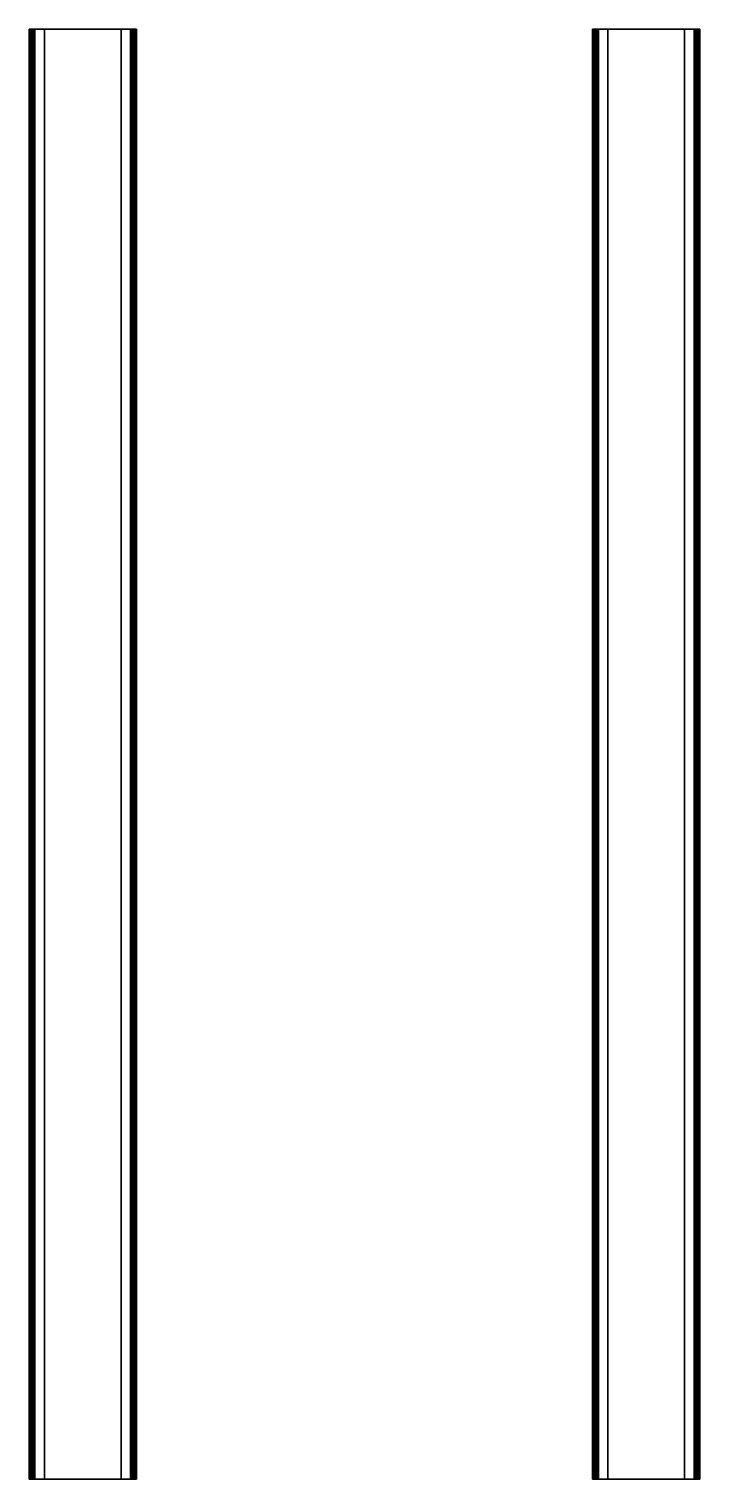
# Model space of a CAD drawing. Extents: x 0 to 192, y -414 to 0.
import ezdxf

# ---------------------------------------------------------------- set-up
doc = ezdxf.new("R2010")
doc.units = 0
doc.header["$MEASUREMENT"] = 0
doc.layers.add('ACESSORIOS', color=252, linetype='CONTINUOUS')

msp = doc.modelspace()

# ---------------------------------------------------------------- linework, layer by layer
at = {"layer": 'ACESSORIOS'}
for points in [[(1, 0, -1.7), (0, 0, -1.7), (0, 0, -16.1), (1, 0, -16.1)], [(0, 0, -1.7), (0, -414, -1.7), (0, -414, -16.1), (0, 0, -16.1)], [(1, 0, -1.7), (1, -414, -1.7), (1, -414, -16.1), (1, 0, -16.1)], [(1.7, 0), (29, 0), (29, 0, -1), (1.7, 0, -1)], [(1.7, 0, -16.8), (1.7, 0, -17.8), (4.4, 0, -17.8), (4.4, 0, -16.8)], [(29, 0), (29, -414), (1.7, -414), (1.7, 0)], [(29, 0, -1), (29, -414, -1), (1.7, -414, -1), (1.7, 0, -1)], [(4.4, 0, -16.8), (4.4, -414, -16.8), (1.7, -414, -16.8), (1.7, 0, -16.8)], [(4.4, 0, -17.8), (4.4, -414, -17.8), (1.7, -414, -17.8), (1.7, 0, -17.8)], [(4.4, 0, -17.8), (4.4, 0, -16.8), (4.4, -414, -16.8), (4.4, -414, -17.8)], [(29, 0, -20.6), (29, 0, -21.6), (26.3, 0, -21.6), (26.3, 0, -20.6)], [(29, 0, -20.6), (29, -414, -20.6), (26.3, -414, -20.6), (26.3, 0, -20.6)], [(29, 0, -21.6), (29, -414, -21.6), (26.3, -414, -21.6), (26.3, 0, -21.6)], [(26.3, 0, -21.6), (26.3, 0, -20.6), (26.3, -414, -20.6), (26.3, -414, -21.6)], [(29.7, 0, -1.7), (30.7, 0, -1.7), (30.7, 0, -19.9), (29.7, 0, -19.9)], [(29.7, 0, -1.7), (29.7, -414, -1.7), (29.7, -414, -19.9), (29.7, 0, -19.9)], [(30.7, 0, -1.7), (30.7, -414, -1.7), (30.7, -414, -19.9), (30.7, 0, -19.9)], [(161.83, 0, -1.7), (160.83, 0, -1.7), (160.83, 0, -19.9), (161.83, 0, -19.9)], [(160.83, 0, -1.7), (160.83, -414, -1.7), (160.83, -414, -19.9), (160.83, 0, -19.9)], [(161.83, 0, -1.7), (161.83, -414, -1.7), (161.83, -414, -19.9), (161.83, 0, -19.9)], [(189.83, 0), (162.53, 0), (162.53, 0, -1), (189.83, 0, -1)], [(162.53, 0, -20.6), (162.53, 0, -21.6), (165.23, 0, -21.6), (165.23, 0, -20.6)], [(162.53, 0), (162.53, -414), (189.83, -414), (189.83, 0)], [(162.53, 0, -1), (162.53, -414, -1), (189.83, -414, -1), (189.83, 0, -1)], [(162.53, 0, -20.6), (162.53, -414, -20.6), (165.23, -414, -20.6), (165.23, 0, -20.6)], [(162.53, 0, -21.6), (162.53, -414, -21.6), (165.23, -414, -21.6), (165.23, 0, -21.6)], [(165.23, 0, -21.6), (165.23, 0, -20.6), (165.23, -414, -20.6), (165.23, -414, -21.6)], [(189.83, 0, -16.8), (189.83, 0, -17.8), (187.13, 0, -17.8), (187.13, 0, -16.8)], [(187.13, 0, -16.8), (187.13, -414, -16.8), (189.83, -414, -16.8), (189.83, 0, -16.8)], [(187.13, 0, -17.8), (187.13, -414, -17.8), (189.83, -414, -17.8), (189.83, 0, -17.8)], [(187.13, 0, -17.8), (187.13, 0, -16.8), (187.13, -414, -16.8), (187.13, -414, -17.8)], [(190.53, 0, -1.7), (191.53, 0, -1.7), (191.53, 0, -16.1), (190.53, 0, -16.1)], [(190.53, 0, -1.7), (190.53, -414, -1.7), (190.53, -414, -16.1), (190.53, 0, -16.1)], [(191.53, 0, -1.7), (191.53, -414, -1.7), (191.53, -414, -16.1), (191.53, 0, -16.1)], [(1, -414, -1.7), (0, -414, -1.7), (0, -414, -16.1), (1, -414, -16.1)], [(1.7, -414, -16.8), (1.7, -414, -17.8), (4.4, -414, -17.8), (4.4, -414, -16.8)], [(29, -414, -1), (29, -414), (1.7, -414), (1.7, -414, -1)], [(15.8, -414, -1), (15.8, -414, -1), (29, -414, -1)], [(15.8, -414), (15.8, -414), (29, -414)], [(29, -414, -20.6), (29, -414, -21.6), (26.3, -414, -21.6), (26.3, -414, -20.6)], [(29.7, -414, -1.7), (30.7, -414, -1.7), (30.7, -414, -19.9), (29.7, -414, -19.9)], [(161.83, -414, -1.7), (160.83, -414, -1.7), (160.83, -414, -19.9), (161.83, -414, -19.9)], [(175.73, -414, -1), (175.73, -414, -1), (162.53, -414, -1)], [(175.73, -414), (175.73, -414), (162.53, -414)], [(162.53, -414, -20.6), (162.53, -414, -21.6), (165.23, -414, -21.6), (165.23, -414, -20.6)], [(162.53, -414, -1), (162.53, -414), (189.83, -414), (189.83, -414, -1)], [(189.83, -414, -16.8), (189.83, -414, -17.8), (187.13, -414, -17.8), (187.13, -414, -16.8)], [(190.53, -414, -1.7), (191.53, -414, -1.7), (191.53, -414, -16.1), (190.53, -414, -16.1)]]:
    msp.add_3dface(points, dxfattribs=at)

# ---------------------------------------------------------------- meshes
mesh = msp.add_polymesh((2, 7), dxfattribs=at)
for k, corner in enumerate([(1, 0, -16.1), (1.02, 0, -16.28), (1.09, 0, -16.45), (1.21, 0, -16.59), (1.35, 0, -16.71), (1.52, 0, -16.78), (1.7, 0, -16.8), (0, 0, -16.1), (0.06, 0, -16.54), (0.23, 0, -16.95), (0.5, 0, -17.3), (0.85, 0, -17.57), (1.26, 0, -17.74), (1.7, 0, -17.8)]):
    mesh.set_mesh_vertex(divmod(k, 7), corner)
mesh = msp.add_polymesh((2, 7), dxfattribs=at)
for k, corner in enumerate([(1, 0, -1.7), (1.02, 0, -1.52), (1.09, 0, -1.35), (1.21, 0, -1.21), (1.35, 0, -1.09), (1.52, 0, -1.02), (1.7, 0, -1), (0, 0, -1.7), (0.06, 0, -1.26), (0.23, 0, -0.85), (0.5, 0, -0.5), (0.85, 0, -0.23), (1.26, 0, -0.06), (1.7, 0)]):
    mesh.set_mesh_vertex(divmod(k, 7), corner)
mesh = msp.add_polymesh((2, 7), dxfattribs=at)
for k, corner in enumerate([(1.7, 0, -17.8), (1.26, 0, -17.74), (0.85, 0, -17.57), (0.5, 0, -17.3), (0.23, 0, -16.95), (0.06, 0, -16.54), (0, 0, -16.1), (1.7, -414, -17.8), (1.26, -414, -17.74), (0.85, -414, -17.57), (0.5, -414, -17.3), (0.23, -414, -16.95), (0.06, -414, -16.54), (0, -414, -16.1)]):
    mesh.set_mesh_vertex(divmod(k, 7), corner)
mesh = msp.add_polymesh((2, 7), dxfattribs=at)
for k, corner in enumerate([(0, -414, -1.7), (0.06, -414, -1.26), (0.23, -414, -0.85), (0.5, -414, -0.5), (0.85, -414, -0.23), (1.26, -414, -0.06), (1.7, -414), (0, 0, -1.7), (0.06, 0, -1.26), (0.23, 0, -0.85), (0.5, 0, -0.5), (0.85, 0, -0.23), (1.26, 0, -0.06), (1.7, 0)]):
    mesh.set_mesh_vertex(divmod(k, 7), corner)
mesh = msp.add_polymesh((2, 7), dxfattribs=at)
for k, corner in enumerate([(1.7, -414, -16.8), (1.52, -414, -16.78), (1.35, -414, -16.71), (1.21, -414, -16.59), (1.09, -414, -16.45), (1.02, -414, -16.28), (1, -414, -16.1), (1.7, 0, -16.8), (1.52, 0, -16.78), (1.35, 0, -16.71), (1.21, 0, -16.59), (1.09, 0, -16.45), (1.02, 0, -16.28), (1, 0, -16.1)]):
    mesh.set_mesh_vertex(divmod(k, 7), corner)
mesh = msp.add_polymesh((2, 7), dxfattribs=at)
for k, corner in enumerate([(1, 0, -1.7), (1.02, 0, -1.52), (1.09, 0, -1.35), (1.21, 0, -1.21), (1.35, 0, -1.09), (1.52, 0, -1.02), (1.7, 0, -1), (1, -414, -1.7), (1.02, -414, -1.52), (1.09, -414, -1.35), (1.21, -414, -1.21), (1.35, -414, -1.09), (1.52, -414, -1.02), (1.7, -414, -1)]):
    mesh.set_mesh_vertex(divmod(k, 7), corner)
mesh = msp.add_polymesh((2, 7), dxfattribs=at)
for k, corner in enumerate([(29.7, 0, -1.7), (29.68, 0, -1.52), (29.61, 0, -1.35), (29.49, 0, -1.21), (29.35, 0, -1.09), (29.18, 0, -1.02), (29, 0, -1), (30.7, 0, -1.7), (30.64, 0, -1.26), (30.47, 0, -0.85), (30.2, 0, -0.5), (29.85, 0, -0.23), (29.44, 0, -0.06), (29, 0)]):
    mesh.set_mesh_vertex(divmod(k, 7), corner)
mesh = msp.add_polymesh((2, 7), dxfattribs=at)
for k, corner in enumerate([(29.7, 0, -19.9), (29.68, 0, -20.08), (29.61, 0, -20.25), (29.49, 0, -20.39), (29.35, 0, -20.51), (29.18, 0, -20.58), (29, 0, -20.6), (30.7, 0, -19.9), (30.64, 0, -20.34), (30.47, 0, -20.75), (30.2, 0, -21.1), (29.85, 0, -21.37), (29.44, 0, -21.54), (29, 0, -21.6)]):
    mesh.set_mesh_vertex(divmod(k, 7), corner)
mesh = msp.add_polymesh((2, 7), dxfattribs=at)
for k, corner in enumerate([(29, 0), (29.44, 0, -0.06), (29.85, 0, -0.23), (30.2, 0, -0.5), (30.47, 0, -0.85), (30.64, 0, -1.26), (30.7, 0, -1.7), (29, -414), (29.44, -414, -0.06), (29.85, -414, -0.23), (30.2, -414, -0.5), (30.47, -414, -0.85), (30.64, -414, -1.26), (30.7, -414, -1.7)]):
    mesh.set_mesh_vertex(divmod(k, 7), corner)
mesh = msp.add_polymesh((2, 7), dxfattribs=at)
for k, corner in enumerate([(29, -414, -1), (29.18, -414, -1.02), (29.35, -414, -1.09), (29.49, -414, -1.21), (29.61, -414, -1.35), (29.68, -414, -1.52), (29.7, -414, -1.7), (29, 0, -1), (29.18, 0, -1.02), (29.35, 0, -1.09), (29.49, 0, -1.21), (29.61, 0, -1.35), (29.68, 0, -1.52), (29.7, 0, -1.7)]):
    mesh.set_mesh_vertex(divmod(k, 7), corner)
mesh = msp.add_polymesh((2, 7), dxfattribs=at)
for k, corner in enumerate([(29.7, 0, -19.9), (29.68, 0, -20.08), (29.61, 0, -20.25), (29.49, 0, -20.39), (29.35, 0, -20.51), (29.18, 0, -20.58), (29, 0, -20.6), (29.7, -414, -19.9), (29.68, -414, -20.08), (29.61, -414, -20.25), (29.49, -414, -20.39), (29.35, -414, -20.51), (29.18, -414, -20.58), (29, -414, -20.6)]):
    mesh.set_mesh_vertex(divmod(k, 7), corner)
mesh = msp.add_polymesh((2, 7), dxfattribs=at)
for k, corner in enumerate([(30.7, -414, -19.9), (30.64, -414, -20.34), (30.47, -414, -20.75), (30.2, -414, -21.1), (29.85, -414, -21.37), (29.44, -414, -21.54), (29, -414, -21.6), (30.7, 0, -19.9), (30.64, 0, -20.34), (30.47, 0, -20.75), (30.2, 0, -21.1), (29.85, 0, -21.37), (29.44, 0, -21.54), (29, 0, -21.6)]):
    mesh.set_mesh_vertex(divmod(k, 7), corner)
mesh = msp.add_polymesh((2, 7), dxfattribs=at)
for k, corner in enumerate([(161.83, 0, -1.7), (161.85, 0, -1.52), (161.92, 0, -1.35), (162.04, 0, -1.21), (162.18, 0, -1.09), (162.35, 0, -1.02), (162.53, 0, -1), (160.83, 0, -1.7), (160.89, 0, -1.26), (161.06, 0, -0.85), (161.33, 0, -0.5), (161.68, 0, -0.23), (162.09, 0, -0.06), (162.53, 0)]):
    mesh.set_mesh_vertex(divmod(k, 7), corner)
mesh = msp.add_polymesh((2, 7), dxfattribs=at)
for k, corner in enumerate([(161.83, 0, -19.9), (161.85, 0, -20.08), (161.92, 0, -20.25), (162.04, 0, -20.39), (162.18, 0, -20.51), (162.35, 0, -20.58), (162.53, 0, -20.6), (160.83, 0, -19.9), (160.89, 0, -20.34), (161.06, 0, -20.75), (161.33, 0, -21.1), (161.68, 0, -21.37), (162.09, 0, -21.54), (162.53, 0, -21.6)]):
    mesh.set_mesh_vertex(divmod(k, 7), corner)
mesh = msp.add_polymesh((2, 7), dxfattribs=at)
for k, corner in enumerate([(162.53, 0), (162.09, 0, -0.06), (161.68, 0, -0.23), (161.33, 0, -0.5), (161.06, 0, -0.85), (160.89, 0, -1.26), (160.83, 0, -1.7), (162.53, -414), (162.09, -414, -0.06), (161.68, -414, -0.23), (161.33, -414, -0.5), (161.06, -414, -0.85), (160.89, -414, -1.26), (160.83, -414, -1.7)]):
    mesh.set_mesh_vertex(divmod(k, 7), corner)
mesh = msp.add_polymesh((2, 7), dxfattribs=at)
for k, corner in enumerate([(160.83, -414, -19.9), (160.89, -414, -20.34), (161.06, -414, -20.75), (161.33, -414, -21.1), (161.68, -414, -21.37), (162.09, -414, -21.54), (162.53, -414, -21.6), (160.83, 0, -19.9), (160.89, 0, -20.34), (161.06, 0, -20.75), (161.33, 0, -21.1), (161.68, 0, -21.37), (162.09, 0, -21.54), (162.53, 0, -21.6)]):
    mesh.set_mesh_vertex(divmod(k, 7), corner)
mesh = msp.add_polymesh((2, 7), dxfattribs=at)
for k, corner in enumerate([(162.53, -414, -1), (162.35, -414, -1.02), (162.18, -414, -1.09), (162.04, -414, -1.21), (161.92, -414, -1.35), (161.85, -414, -1.52), (161.83, -414, -1.7), (162.53, 0, -1), (162.35, 0, -1.02), (162.18, 0, -1.09), (162.04, 0, -1.21), (161.92, 0, -1.35), (161.85, 0, -1.52), (161.83, 0, -1.7)]):
    mesh.set_mesh_vertex(divmod(k, 7), corner)
mesh = msp.add_polymesh((2, 7), dxfattribs=at)
for k, corner in enumerate([(161.83, 0, -19.9), (161.85, 0, -20.08), (161.92, 0, -20.25), (162.04, 0, -20.39), (162.18, 0, -20.51), (162.35, 0, -20.58), (162.53, 0, -20.6), (161.83, -414, -19.9), (161.85, -414, -20.08), (161.92, -414, -20.25), (162.04, -414, -20.39), (162.18, -414, -20.51), (162.35, -414, -20.58), (162.53, -414, -20.6)]):
    mesh.set_mesh_vertex(divmod(k, 7), corner)
mesh = msp.add_polymesh((2, 7), dxfattribs=at)
for k, corner in enumerate([(190.53, 0, -16.1), (190.51, 0, -16.28), (190.44, 0, -16.45), (190.33, 0, -16.59), (190.18, 0, -16.71), (190.01, 0, -16.78), (189.83, 0, -16.8), (191.53, 0, -16.1), (191.47, 0, -16.54), (191.3, 0, -16.95), (191.03, 0, -17.3), (190.68, 0, -17.57), (190.27, 0, -17.74), (189.83, 0, -17.8)]):
    mesh.set_mesh_vertex(divmod(k, 7), corner)
mesh = msp.add_polymesh((2, 7), dxfattribs=at)
for k, corner in enumerate([(190.53, 0, -1.7), (190.51, 0, -1.52), (190.44, 0, -1.35), (190.33, 0, -1.21), (190.18, 0, -1.09), (190.01, 0, -1.02), (189.83, 0, -1), (191.53, 0, -1.7), (191.47, 0, -1.26), (191.3, 0, -0.85), (191.03, 0, -0.5), (190.68, 0, -0.23), (190.27, 0, -0.06), (189.83, 0)]):
    mesh.set_mesh_vertex(divmod(k, 7), corner)
mesh = msp.add_polymesh((2, 7), dxfattribs=at)
for k, corner in enumerate([(189.83, 0, -17.8), (190.27, 0, -17.74), (190.68, 0, -17.57), (191.03, 0, -17.3), (191.3, 0, -16.95), (191.47, 0, -16.54), (191.53, 0, -16.1), (189.83, -414, -17.8), (190.27, -414, -17.74), (190.68, -414, -17.57), (191.03, -414, -17.3), (191.3, -414, -16.95), (191.47, -414, -16.54), (191.53, -414, -16.1)]):
    mesh.set_mesh_vertex(divmod(k, 7), corner)
mesh = msp.add_polymesh((2, 7), dxfattribs=at)
for k, corner in enumerate([(189.83, -414, -16.8), (190.01, -414, -16.78), (190.18, -414, -16.71), (190.33, -414, -16.59), (190.44, -414, -16.45), (190.51, -414, -16.28), (190.53, -414, -16.1), (189.83, 0, -16.8), (190.01, 0, -16.78), (190.18, 0, -16.71), (190.33, 0, -16.59), (190.44, 0, -16.45), (190.51, 0, -16.28), (190.53, 0, -16.1)]):
    mesh.set_mesh_vertex(divmod(k, 7), corner)
mesh = msp.add_polymesh((2, 7), dxfattribs=at)
for k, corner in enumerate([(190.53, 0, -1.7), (190.51, 0, -1.52), (190.44, 0, -1.35), (190.33, 0, -1.21), (190.18, 0, -1.09), (190.01, 0, -1.02), (189.83, 0, -1), (190.53, -414, -1.7), (190.51, -414, -1.52), (190.44, -414, -1.35), (190.33, -414, -1.21), (190.18, -414, -1.09), (190.01, -414, -1.02), (189.83, -414, -1)]):
    mesh.set_mesh_vertex(divmod(k, 7), corner)
mesh = msp.add_polymesh((2, 7), dxfattribs=at)
for k, corner in enumerate([(191.53, -414, -1.7), (191.47, -414, -1.26), (191.3, -414, -0.85), (191.03, -414, -0.5), (190.68, -414, -0.23), (190.27, -414, -0.06), (189.83, -414), (191.53, 0, -1.7), (191.47, 0, -1.26), (191.3, 0, -0.85), (191.03, 0, -0.5), (190.68, 0, -0.23), (190.27, 0, -0.06), (189.83, 0)]):
    mesh.set_mesh_vertex(divmod(k, 7), corner)
mesh = msp.add_polymesh((2, 7), dxfattribs=at)
for k, corner in enumerate([(1, -414, -16.1), (1.02, -414, -16.28), (1.09, -414, -16.45), (1.21, -414, -16.59), (1.35, -414, -16.71), (1.52, -414, -16.78), (1.7, -414, -16.8), (0, -414, -16.1), (0.06, -414, -16.54), (0.23, -414, -16.95), (0.5, -414, -17.3), (0.85, -414, -17.57), (1.26, -414, -17.74), (1.7, -414, -17.8)]):
    mesh.set_mesh_vertex(divmod(k, 7), corner)
mesh = msp.add_polymesh((2, 7), dxfattribs=at)
for k, corner in enumerate([(1, -414, -1.7), (1.02, -414, -1.52), (1.09, -414, -1.35), (1.21, -414, -1.21), (1.35, -414, -1.09), (1.52, -414, -1.02), (1.7, -414, -1), (0, -414, -1.7), (0.06, -414, -1.26), (0.23, -414, -0.85), (0.5, -414, -0.5), (0.85, -414, -0.23), (1.26, -414, -0.06), (1.7, -414)]):
    mesh.set_mesh_vertex(divmod(k, 7), corner)
mesh = msp.add_polymesh((2, 7), dxfattribs=at)
for k, corner in enumerate([(29, -414, -1), (29.18, -414, -1.02), (29.35, -414, -1.09), (29.49, -414, -1.21), (29.61, -414, -1.35), (29.68, -414, -1.52), (29.7, -414, -1.7), (29, -414), (29.44, -414, -0.06), (29.85, -414, -0.23), (30.2, -414, -0.5), (30.47, -414, -0.85), (30.64, -414, -1.26), (30.7, -414, -1.7)]):
    mesh.set_mesh_vertex(divmod(k, 7), corner)
mesh = msp.add_polymesh((2, 7), dxfattribs=at)
for k, corner in enumerate([(29.7, -414, -19.9), (29.68, -414, -20.08), (29.61, -414, -20.25), (29.49, -414, -20.39), (29.35, -414, -20.51), (29.18, -414, -20.58), (29, -414, -20.6), (30.7, -414, -19.9), (30.64, -414, -20.34), (30.47, -414, -20.75), (30.2, -414, -21.1), (29.85, -414, -21.37), (29.44, -414, -21.54), (29, -414, -21.6)]):
    mesh.set_mesh_vertex(divmod(k, 7), corner)
mesh = msp.add_polymesh((2, 7), dxfattribs=at)
for k, corner in enumerate([(162.53, -414, -1), (162.35, -414, -1.02), (162.18, -414, -1.09), (162.04, -414, -1.21), (161.92, -414, -1.35), (161.85, -414, -1.52), (161.83, -414, -1.7), (162.53, -414), (162.09, -414, -0.06), (161.68, -414, -0.23), (161.33, -414, -0.5), (161.06, -414, -0.85), (160.89, -414, -1.26), (160.83, -414, -1.7)]):
    mesh.set_mesh_vertex(divmod(k, 7), corner)
mesh = msp.add_polymesh((2, 7), dxfattribs=at)
for k, corner in enumerate([(161.83, -414, -19.9), (161.85, -414, -20.08), (161.92, -414, -20.25), (162.04, -414, -20.39), (162.18, -414, -20.51), (162.35, -414, -20.58), (162.53, -414, -20.6), (160.83, -414, -19.9), (160.89, -414, -20.34), (161.06, -414, -20.75), (161.33, -414, -21.1), (161.68, -414, -21.37), (162.09, -414, -21.54), (162.53, -414, -21.6)]):
    mesh.set_mesh_vertex(divmod(k, 7), corner)
mesh = msp.add_polymesh((2, 7), dxfattribs=at)
for k, corner in enumerate([(190.53, -414, -16.1), (190.51, -414, -16.28), (190.44, -414, -16.45), (190.33, -414, -16.59), (190.18, -414, -16.71), (190.01, -414, -16.78), (189.83, -414, -16.8), (191.53, -414, -16.1), (191.47, -414, -16.54), (191.3, -414, -16.95), (191.03, -414, -17.3), (190.68, -414, -17.57), (190.27, -414, -17.74), (189.83, -414, -17.8)]):
    mesh.set_mesh_vertex(divmod(k, 7), corner)
mesh = msp.add_polymesh((2, 7), dxfattribs=at)
for k, corner in enumerate([(190.53, -414, -1.7), (190.51, -414, -1.52), (190.44, -414, -1.35), (190.33, -414, -1.21), (190.18, -414, -1.09), (190.01, -414, -1.02), (189.83, -414, -1), (191.53, -414, -1.7), (191.47, -414, -1.26), (191.3, -414, -0.85), (191.03, -414, -0.5), (190.68, -414, -0.23), (190.27, -414, -0.06), (189.83, -414)]):
    mesh.set_mesh_vertex(divmod(k, 7), corner)

doc.saveas('drawing.dxf')
